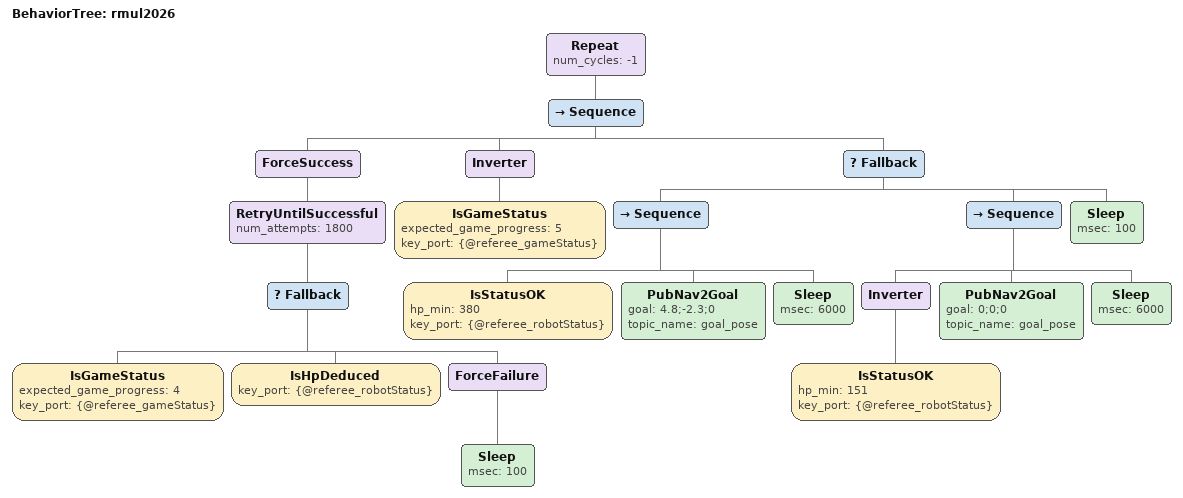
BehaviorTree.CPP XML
<?xml version="1.0" encoding="UTF-8"?>
<root BTCPP_format="4">
	<BehaviorTree ID="rmul2026">
		<Repeat num_cycles="-1">
			<Sequence>
				<!-- 开赛判断：检测到则立即通过；否则0.1秒/次，3分钟强制开赛 -->
				<ForceSuccess>
					<RetryUntilSuccessful num_attempts="1800">
						<Fallback>
							<IsGameStatus
								expected_game_progress="4"
								key_port="{@referee_gameStatus}"/>
							<!-- 被扣血开赛 -->
							<IsHpDeduced
								key_port="{@referee_robotStatus}"/>
							<ForceFailure>
								<Sleep msec="100"/>
							</ForceFailure>
						</Fallback>
					</RetryUntilSuccessful>
				</ForceSuccess>

				<!-- 检测比赛结束 -->
				<Inverter>
					<IsGameStatus
						expected_game_progress="5"
						key_port="{@referee_gameStatus}"/>
				</Inverter>

				<!-- if(hp >= 380) 发布点A；else if(hp <= 150) 发布起点 -->
				<Fallback>
					<Sequence>
						<IsStatusOK hp_min="380" key_port="{@referee_robotStatus}"/>
						<PubNav2Goal goal="4.8;-2.3;0" topic_name="goal_pose"/>
						<Sleep msec="6000"/>
					</Sequence>

					<Sequence>
						<Inverter>
							<IsStatusOK hp_min="151" key_port="{@referee_robotStatus}"/>
						</Inverter>
						<PubNav2Goal goal="0;0;0" topic_name="goal_pose"/>
						<Sleep msec="6000"/>
					</Sequence>

					<!-- 150~379区间不切换目标，避免忙等 -->
					<Sleep msec="100"/>
				</Fallback>
			</Sequence>
		</Repeat>
	</BehaviorTree>
</root>
